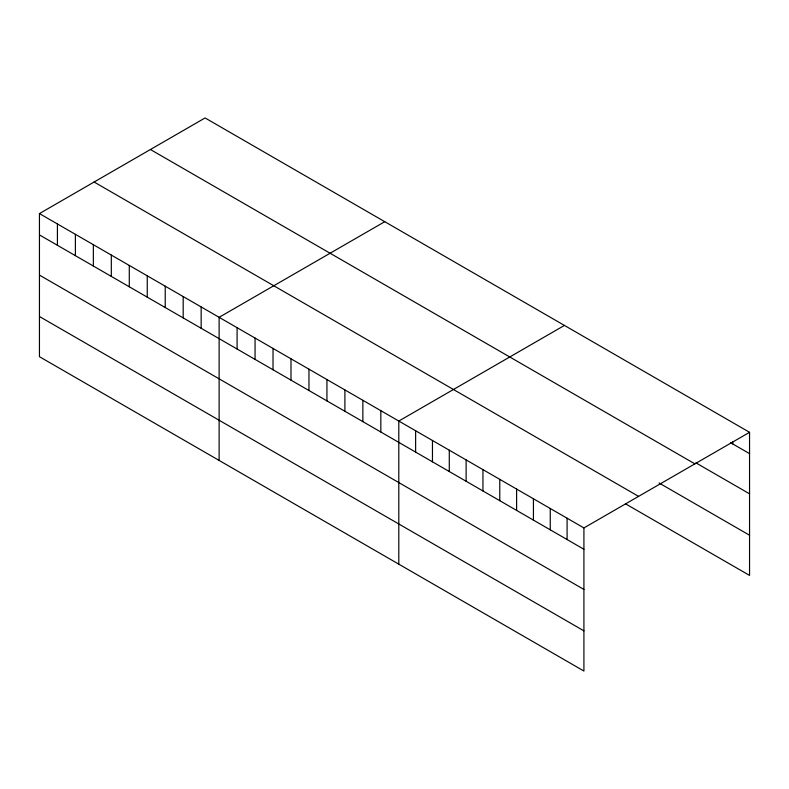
<?xml version="1.0" encoding="UTF-8"?>
<svg xmlns="http://www.w3.org/2000/svg" width="789" height="789" viewBox="0 0 789 789"><rect width="100%" height="100%" fill="white"/><g stroke="black" fill="none" stroke-linecap="round" stroke-linejoin="round"><path stroke-width="1.18" d="M39.45 213.582L583.919 527.93L583.919 671.044L39.45 356.697L39.45 213.582L205.081 117.955L749.55 432.303L749.55 575.418L625.43 503.767M384.756 221.689L219.125 317.316L219.125 460.431M564.431 325.423L398.8 421.05L398.8 564.165M583.919 527.93L749.55 432.303M730.614 442.708L749.55 453.636M695.908 462.857L749.55 493.825M150.423 149.515L694.892 463.863M659.091 483.006L749.55 535.228M94.108 182.022L638.577 496.37M39.45 234.915L583.919 549.262M39.45 275.105L583.919 589.452M39.45 316.507L583.919 630.855M732.725 441.544L732.725 443.921M567.094 518.215L567.094 539.548M550.258 508.491L550.258 529.823M533.433 498.776L533.433 520.109M516.608 489.062L516.608 510.394M499.772 479.347L499.772 500.68M482.947 469.633L482.947 490.965M466.121 459.918L466.121 481.251M449.286 450.194L449.286 471.526M432.461 440.479L432.461 461.812M415.625 430.764L415.625 452.097M380.831 410.674L380.831 432.007M362.861 400.299L362.861 421.632M344.901 389.934L344.901 411.256M326.932 379.558L326.932 400.891M308.963 369.183L308.963 390.516M290.993 358.808L290.993 380.14M273.024 348.432L273.024 369.765M255.064 338.057L255.064 359.389M237.094 327.691L237.094 349.024M201.156 306.941L201.156 328.273M183.186 296.565L183.186 317.898M165.226 286.19L165.226 307.523M147.257 275.825L147.257 297.157M129.288 265.449L129.288 286.782M111.318 255.074L111.318 276.406M93.349 244.698L93.349 266.031M75.389 234.323L75.389 255.656M57.419 223.958L57.419 245.28"/></g></svg>
